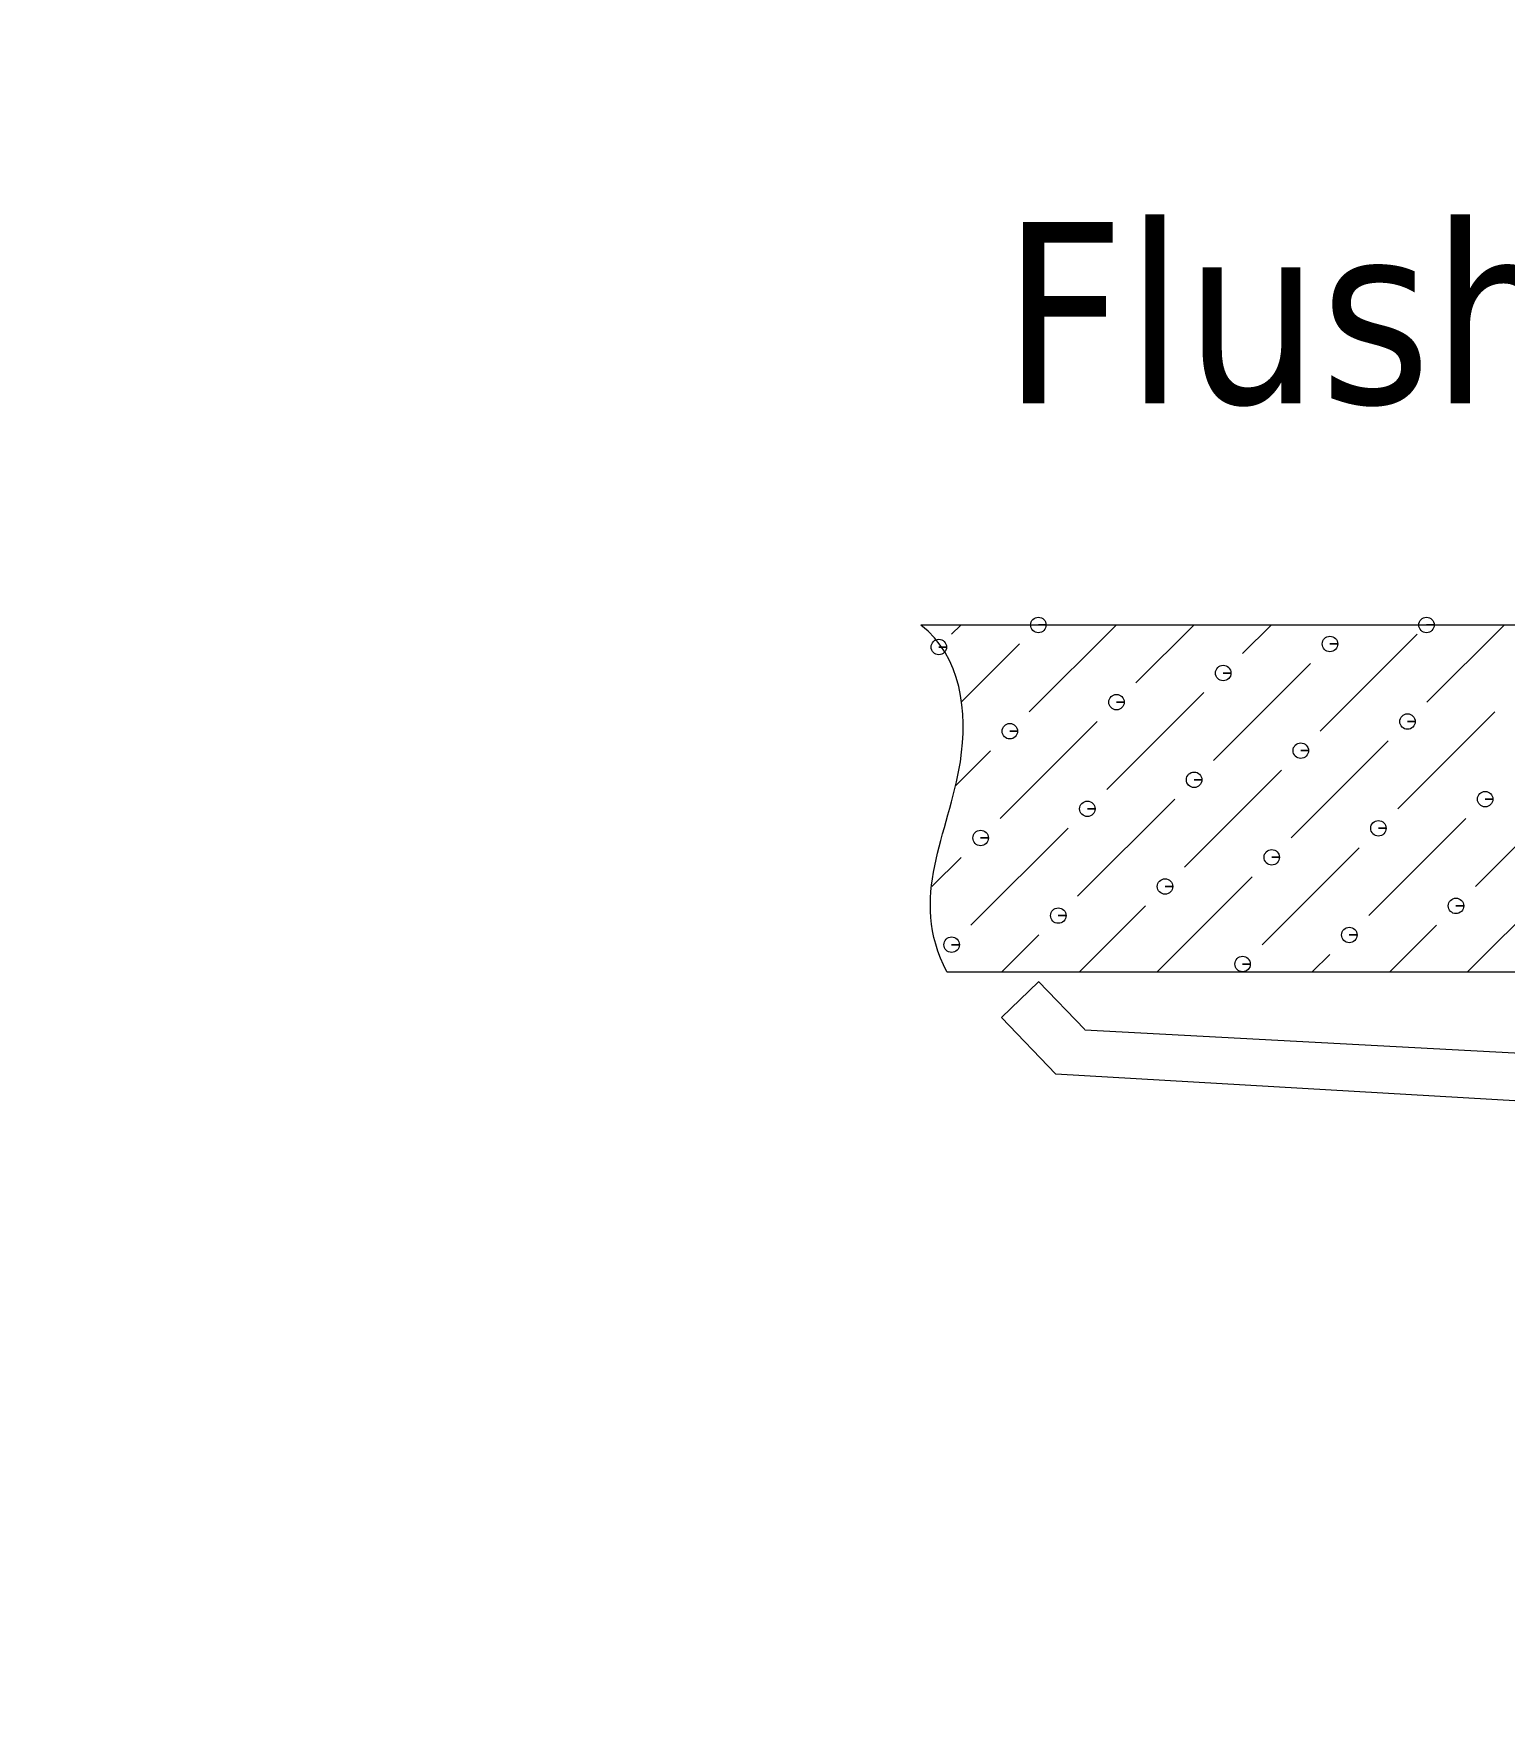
# Model space of a CAD drawing. Header units: millimetres. Extents: x 195 to 1608, y 339 to 1330.
# Drawn here: x 983.65 to 1024.83, y 717.2 to 764.38 of the extents above; entities that cross this region are included whole.
import ezdxf

# ---------------------------------------------------------------- set-up
doc = ezdxf.new("R2010")
doc.units = ezdxf.units.MM
doc.layers.add('尺寸標注', color=1, linetype='Continuous', lineweight=30)
doc.layers.add('細實線', color=1, linetype='Continuous', lineweight=13)
doc.styles.add('DIM', font='txt.shx', dxfattribs={"width": 0.7, "bigfont": 'chineset.shx'})
doc.styles.get("Standard").update_dxf_attribs({"font": 'arial.ttf'})
doc.dimstyles.new('mm+in', dxfattribs={"dimscale": 3.5, "dimtxt": 3.5, "dimasz": 2.5, "dimexe": 1.25, "dimexo": 0.625, "dimgap": 2, "dimtad": 1, "dimtoh": 1, "dimtxsty": 'DIM', "dimcen": 0, "dimclrd": 256, "dimclre": 256, "dimclrt": 3, "dimadec": 0, "dimazin": 0, "dimtfac": 1, "dimtmove": 0, "dimatfit": 3, "dimfxl": 1, "dimlwd": -1, "dimarcsym": 0})

# ---------------------------------------------------------------- blocks, each defined once
blk = doc.blocks.new('*D29')
at = {"layer": 'Defpoints', "color": 0}
for p in [(874.411, 1059.63), (874.411, 671.009), (1206.72, 671.009)]:
    blk.add_point(p, dxfattribs=at)
at = {"layer": '尺寸標注', "lineweight": -2}
for p, q in [((876.598, 1059.63), (1211.095, 1059.63)), ((876.598, 671.009), (1211.095, 671.009))]:
    blk.add_line(p, q, dxfattribs=at)
at = {"layer": '尺寸標注'}
blk.add_line((1206.72, 1050.88), (1206.72, 679.759), dxfattribs=at)
for points in [[(1208.179, 1050.88), (1205.262, 1050.88), (1206.72, 1059.63)], [(1205.262, 679.759), (1208.179, 679.759), (1206.72, 671.009)]]:
    blk.add_solid(points, dxfattribs=at)
at = {"layer": '尺寸標注', "color": 3, "insert": (1192.575, 865.319), "char_height": 12.25, "attachment_point": 5, "rotation": 90, "style": 'DIM'}
blk.add_mtext('388,62mm [15 5/16"]', dxfattribs=at)
blk = doc.blocks.new('*D30')
at = {"layer": 'Defpoints', "color": 0}
for p in [(874.349, 1065.98), (874.411, 664.659), (1257.22, 664.659)]:
    blk.add_point(p, dxfattribs=at)
at = {"layer": '尺寸標注', "lineweight": -2}
for p, q in [((876.537, 1065.98), (1261.595, 1065.98)), ((876.598, 664.659), (1261.595, 664.659))]:
    blk.add_line(p, q, dxfattribs=at)
at = {"layer": '尺寸標注'}
blk.add_line((1257.22, 1057.23), (1257.22, 673.409), dxfattribs=at)
for points in [[(1258.679, 1057.23), (1255.762, 1057.23), (1257.22, 1065.98)], [(1255.762, 673.409), (1258.679, 673.409), (1257.22, 664.659)]]:
    blk.add_solid(points, dxfattribs=at)
at = {"layer": '尺寸標注', "color": 3, "insert": (1243.075, 863.654), "char_height": 12.25, "attachment_point": 5, "rotation": 90, "style": 'DIM'}
blk.add_mtext('401,32mm [15 13/16"]', dxfattribs=at)
blk = doc.blocks.new('*D31')
at = {"layer": 'Defpoints', "color": 0}
for p in [(874.348, 1072.33), (874.411, 658.309), (1316.72, 658.309)]:
    blk.add_point(p, dxfattribs=at)
at = {"layer": '尺寸標注', "lineweight": -2}
for p, q in [((876.536, 1072.33), (1321.095, 1072.33)), ((876.598, 658.309), (1321.095, 658.309))]:
    blk.add_line(p, q, dxfattribs=at)
at = {"layer": '尺寸標注'}
blk.add_line((1316.72, 1063.58), (1316.72, 667.059), dxfattribs=at)
for points in [[(1318.179, 1063.58), (1315.262, 1063.58), (1316.72, 1072.33)], [(1315.262, 667.059), (1318.179, 667.059), (1316.72, 658.309)]]:
    blk.add_solid(points, dxfattribs=at)
at = {"layer": '尺寸標注', "color": 3, "insert": (1302.575, 865.154), "char_height": 12.25, "attachment_point": 5, "rotation": 90, "style": 'DIM'}
blk.add_mtext('414,02mm [16 5/16"]', dxfattribs=at)

msp = doc.modelspace()

# ---------------------------------------------------------------- linework, layer by layer
at = {"layer": '細實線'}
for points, knots in [([(1011.785, 747.817), (1011.785, 747.817), (1012.002, 747.817), (1012.002, 747.817), (1012.002, 747.817), (1012.002, 747.937), (1011.904, 748.034), (1011.785, 748.034), (1011.785, 748.034), (1011.665, 748.034), (1011.568, 747.937), (1011.568, 747.817), (1011.568, 747.817), (1011.568, 747.698), (1011.665, 747.6), (1011.785, 747.6), (1011.785, 747.6), (1011.904, 747.6), (1012.002, 747.698), (1012.002, 747.817), (1012.002, 747.817), (1012.002, 747.817), (1011.785, 747.817), (1011.785, 747.817)], [0, 0, 0, 0, 0.142857, 0.142857, 0.142857, 0.142857, 0.285714, 0.285714, 0.285714, 0.285714, 0.428571, 0.428571, 0.428571, 0.428571, 0.571429, 0.571429, 0.571429, 0.571429, 0.714286, 0.714286, 0.714286, 0.714286, 1, 1, 1, 1]), ([(1022.653, 747.817), (1022.653, 747.817), (1022.87, 747.817), (1022.87, 747.817), (1022.87, 747.817), (1022.87, 747.937), (1022.773, 748.034), (1022.653, 748.034), (1022.653, 748.034), (1022.534, 748.034), (1022.437, 747.937), (1022.437, 747.817), (1022.437, 747.817), (1022.437, 747.698), (1022.534, 747.6), (1022.653, 747.6), (1022.653, 747.6), (1022.773, 747.6), (1022.87, 747.698), (1022.87, 747.817), (1022.87, 747.817), (1022.87, 747.817), (1022.653, 747.817), (1022.653, 747.817)], [0, 0, 0, 0, 0.142857, 0.142857, 0.142857, 0.142857, 0.285714, 0.285714, 0.285714, 0.285714, 0.428571, 0.428571, 0.428571, 0.428571, 0.571429, 0.571429, 0.571429, 0.571429, 0.714286, 0.714286, 0.714286, 0.714286, 1, 1, 1, 1]), ([(1009.221, 738.098), (1008.125, 740.208), (1009.283, 741.947), (1009.599, 743.988), (1009.599, 743.988), (1009.815, 745.389), (1009.633, 746.934), (1008.491, 747.814)], [0, 0, 0, 0, 0.333333, 0.333333, 0.333333, 0.333333, 1, 1, 1, 1]), ([(1008.995, 747.2), (1008.995, 747.2), (1009.212, 747.2), (1009.212, 747.2), (1009.212, 747.2), (1009.212, 747.319), (1009.115, 747.416), (1008.995, 747.416), (1008.995, 747.416), (1008.876, 747.416), (1008.779, 747.319), (1008.779, 747.2), (1008.779, 747.2), (1008.779, 747.08), (1008.876, 746.983), (1008.995, 746.983), (1008.995, 746.983), (1009.115, 746.983), (1009.212, 747.08), (1009.212, 747.2), (1009.212, 747.2), (1009.212, 747.2), (1008.995, 747.2), (1008.995, 747.2)], [0, 0, 0, 0, 0.142857, 0.142857, 0.142857, 0.142857, 0.285714, 0.285714, 0.285714, 0.285714, 0.428571, 0.428571, 0.428571, 0.428571, 0.571429, 0.571429, 0.571429, 0.571429, 0.714286, 0.714286, 0.714286, 0.714286, 1, 1, 1, 1]), ([(1019.95, 747.286), (1019.95, 747.286), (1020.167, 747.286), (1020.167, 747.286), (1020.167, 747.286), (1020.167, 747.405), (1020.07, 747.503), (1019.95, 747.503), (1019.95, 747.503), (1019.831, 747.503), (1019.733, 747.405), (1019.733, 747.286), (1019.733, 747.286), (1019.733, 747.167), (1019.831, 747.069), (1019.95, 747.069), (1019.95, 747.069), (1020.07, 747.069), (1020.167, 747.167), (1020.167, 747.286), (1020.167, 747.286), (1020.167, 747.286), (1019.95, 747.286), (1019.95, 747.286)], [0, 0, 0, 0, 0.142857, 0.142857, 0.142857, 0.142857, 0.285714, 0.285714, 0.285714, 0.285714, 0.428571, 0.428571, 0.428571, 0.428571, 0.571429, 0.571429, 0.571429, 0.571429, 0.714286, 0.714286, 0.714286, 0.714286, 1, 1, 1, 1]), ([(1016.961, 746.47), (1016.961, 746.47), (1017.178, 746.47), (1017.178, 746.47), (1017.178, 746.47), (1017.178, 746.589), (1017.081, 746.687), (1016.961, 746.687), (1016.961, 746.687), (1016.842, 746.687), (1016.744, 746.589), (1016.744, 746.47), (1016.744, 746.47), (1016.744, 746.351), (1016.842, 746.253), (1016.961, 746.253), (1016.961, 746.253), (1017.081, 746.253), (1017.178, 746.351), (1017.178, 746.47), (1017.178, 746.47), (1017.178, 746.47), (1016.961, 746.47), (1016.961, 746.47)], [0, 0, 0, 0, 0.142857, 0.142857, 0.142857, 0.142857, 0.285714, 0.285714, 0.285714, 0.285714, 0.428571, 0.428571, 0.428571, 0.428571, 0.571429, 0.571429, 0.571429, 0.571429, 0.714286, 0.714286, 0.714286, 0.714286, 1, 1, 1, 1]), ([(1013.971, 745.656), (1013.971, 745.656), (1014.188, 745.656), (1014.188, 745.656), (1014.188, 745.656), (1014.188, 745.776), (1014.091, 745.873), (1013.971, 745.873), (1013.971, 745.873), (1013.852, 745.873), (1013.755, 745.776), (1013.755, 745.656), (1013.755, 745.656), (1013.755, 745.537), (1013.852, 745.44), (1013.971, 745.44), (1013.971, 745.44), (1014.091, 745.44), (1014.188, 745.537), (1014.188, 745.656), (1014.188, 745.656), (1014.188, 745.656), (1013.971, 745.656), (1013.971, 745.656)], [0, 0, 0, 0, 0.142857, 0.142857, 0.142857, 0.142857, 0.285714, 0.285714, 0.285714, 0.285714, 0.428571, 0.428571, 0.428571, 0.428571, 0.571429, 0.571429, 0.571429, 0.571429, 0.714286, 0.714286, 0.714286, 0.714286, 1, 1, 1, 1]), ([(1010.984, 744.841), (1010.984, 744.841), (1011.201, 744.841), (1011.201, 744.841), (1011.201, 744.841), (1011.201, 744.961), (1011.104, 745.058), (1010.984, 745.058), (1010.984, 745.058), (1010.865, 745.058), (1010.768, 744.961), (1010.768, 744.841), (1010.768, 744.841), (1010.768, 744.722), (1010.865, 744.625), (1010.984, 744.625), (1010.984, 744.625), (1011.104, 744.625), (1011.201, 744.722), (1011.201, 744.841), (1011.201, 744.841), (1011.201, 744.841), (1010.984, 744.841), (1010.984, 744.841)], [0, 0, 0, 0, 0.142857, 0.142857, 0.142857, 0.142857, 0.285714, 0.285714, 0.285714, 0.285714, 0.428571, 0.428571, 0.428571, 0.428571, 0.571429, 0.571429, 0.571429, 0.571429, 0.714286, 0.714286, 0.714286, 0.714286, 1, 1, 1, 1]), ([(1022.123, 745.112), (1022.123, 745.112), (1022.339, 745.112), (1022.339, 745.112), (1022.339, 745.112), (1022.339, 745.231), (1022.242, 745.329), (1022.123, 745.329), (1022.123, 745.329), (1022.003, 745.329), (1021.906, 745.231), (1021.906, 745.112), (1021.906, 745.112), (1021.906, 744.992), (1022.003, 744.895), (1022.123, 744.895), (1022.123, 744.895), (1022.242, 744.895), (1022.339, 744.992), (1022.339, 745.112), (1022.339, 745.112), (1022.339, 745.112), (1022.123, 745.112), (1022.123, 745.112)], [0, 0, 0, 0, 0.142857, 0.142857, 0.142857, 0.142857, 0.285714, 0.285714, 0.285714, 0.285714, 0.428571, 0.428571, 0.428571, 0.428571, 0.571429, 0.571429, 0.571429, 0.571429, 0.714286, 0.714286, 0.714286, 0.714286, 1, 1, 1, 1]), ([(1019.133, 744.297), (1019.133, 744.297), (1019.35, 744.297), (1019.35, 744.297), (1019.35, 744.297), (1019.35, 744.416), (1019.253, 744.514), (1019.133, 744.514), (1019.133, 744.514), (1019.014, 744.514), (1018.916, 744.416), (1018.916, 744.297), (1018.916, 744.297), (1018.916, 744.178), (1019.014, 744.08), (1019.133, 744.08), (1019.133, 744.08), (1019.253, 744.08), (1019.35, 744.178), (1019.35, 744.297), (1019.35, 744.297), (1019.35, 744.297), (1019.133, 744.297), (1019.133, 744.297)], [0, 0, 0, 0, 0.142857, 0.142857, 0.142857, 0.142857, 0.285714, 0.285714, 0.285714, 0.285714, 0.428571, 0.428571, 0.428571, 0.428571, 0.571429, 0.571429, 0.571429, 0.571429, 0.714286, 0.714286, 0.714286, 0.714286, 1, 1, 1, 1]), ([(1016.146, 743.482), (1016.146, 743.482), (1016.363, 743.482), (1016.363, 743.482), (1016.363, 743.482), (1016.363, 743.601), (1016.265, 743.699), (1016.146, 743.699), (1016.146, 743.699), (1016.026, 743.699), (1015.929, 743.601), (1015.929, 743.482), (1015.929, 743.482), (1015.929, 743.362), (1016.026, 743.265), (1016.146, 743.265), (1016.146, 743.265), (1016.265, 743.265), (1016.363, 743.362), (1016.363, 743.482), (1016.363, 743.482), (1016.363, 743.482), (1016.146, 743.482), (1016.146, 743.482)], [0, 0, 0, 0, 0.142857, 0.142857, 0.142857, 0.142857, 0.285714, 0.285714, 0.285714, 0.285714, 0.428571, 0.428571, 0.428571, 0.428571, 0.571429, 0.571429, 0.571429, 0.571429, 0.714286, 0.714286, 0.714286, 0.714286, 1, 1, 1, 1]), ([(1024.297, 742.94), (1024.297, 742.94), (1024.514, 742.94), (1024.514, 742.94), (1024.514, 742.94), (1024.514, 743.059), (1024.417, 743.156), (1024.297, 743.156), (1024.297, 743.156), (1024.178, 743.156), (1024.08, 743.059), (1024.08, 742.94), (1024.08, 742.94), (1024.08, 742.82), (1024.178, 742.723), (1024.297, 742.723), (1024.297, 742.723), (1024.417, 742.723), (1024.514, 742.82), (1024.514, 742.94), (1024.514, 742.94), (1024.514, 742.94), (1024.297, 742.94), (1024.297, 742.94)], [0, 0, 0, 0, 0.142857, 0.142857, 0.142857, 0.142857, 0.285714, 0.285714, 0.285714, 0.285714, 0.428571, 0.428571, 0.428571, 0.428571, 0.571429, 0.571429, 0.571429, 0.571429, 0.714286, 0.714286, 0.714286, 0.714286, 1, 1, 1, 1]), ([(1013.157, 742.667), (1013.157, 742.667), (1013.374, 742.667), (1013.374, 742.667), (1013.374, 742.667), (1013.374, 742.786), (1013.276, 742.884), (1013.157, 742.884), (1013.157, 742.884), (1013.037, 742.884), (1012.94, 742.786), (1012.94, 742.667), (1012.94, 742.667), (1012.94, 742.548), (1013.037, 742.45), (1013.157, 742.45), (1013.157, 742.45), (1013.276, 742.45), (1013.374, 742.548), (1013.374, 742.667), (1013.374, 742.667), (1013.374, 742.667), (1013.157, 742.667), (1013.157, 742.667)], [0, 0, 0, 0, 0.142857, 0.142857, 0.142857, 0.142857, 0.285714, 0.285714, 0.285714, 0.285714, 0.428571, 0.428571, 0.428571, 0.428571, 0.571429, 0.571429, 0.571429, 0.571429, 0.714286, 0.714286, 0.714286, 0.714286, 1, 1, 1, 1]), ([(1021.308, 742.123), (1021.308, 742.123), (1021.524, 742.123), (1021.524, 742.123), (1021.524, 742.123), (1021.524, 742.242), (1021.427, 742.34), (1021.308, 742.34), (1021.308, 742.34), (1021.188, 742.34), (1021.091, 742.242), (1021.091, 742.123), (1021.091, 742.123), (1021.091, 742.003), (1021.188, 741.906), (1021.308, 741.906), (1021.308, 741.906), (1021.427, 741.906), (1021.524, 742.003), (1021.524, 742.123), (1021.524, 742.123), (1021.524, 742.123), (1021.308, 742.123), (1021.308, 742.123)], [0, 0, 0, 0, 0.142857, 0.142857, 0.142857, 0.142857, 0.285714, 0.285714, 0.285714, 0.285714, 0.428571, 0.428571, 0.428571, 0.428571, 0.571429, 0.571429, 0.571429, 0.571429, 0.714286, 0.714286, 0.714286, 0.714286, 1, 1, 1, 1]), ([(1010.167, 741.852), (1010.167, 741.852), (1010.384, 741.852), (1010.384, 741.852), (1010.384, 741.852), (1010.384, 741.972), (1010.287, 742.069), (1010.167, 742.069), (1010.167, 742.069), (1010.048, 742.069), (1009.951, 741.972), (1009.951, 741.852), (1009.951, 741.852), (1009.951, 741.733), (1010.048, 741.636), (1010.167, 741.636), (1010.167, 741.636), (1010.287, 741.636), (1010.384, 741.733), (1010.384, 741.852), (1010.384, 741.852), (1010.384, 741.852), (1010.167, 741.852), (1010.167, 741.852)], [0, 0, 0, 0, 0.142857, 0.142857, 0.142857, 0.142857, 0.285714, 0.285714, 0.285714, 0.285714, 0.428571, 0.428571, 0.428571, 0.428571, 0.571429, 0.571429, 0.571429, 0.571429, 0.714286, 0.714286, 0.714286, 0.714286, 1, 1, 1, 1]), ([(1018.32, 741.31), (1018.32, 741.31), (1018.537, 741.31), (1018.537, 741.31), (1018.537, 741.31), (1018.537, 741.429), (1018.44, 741.526), (1018.32, 741.526), (1018.32, 741.526), (1018.201, 741.526), (1018.104, 741.429), (1018.104, 741.31), (1018.104, 741.31), (1018.104, 741.19), (1018.201, 741.093), (1018.32, 741.093), (1018.32, 741.093), (1018.44, 741.093), (1018.537, 741.19), (1018.537, 741.31), (1018.537, 741.31), (1018.537, 741.31), (1018.32, 741.31), (1018.32, 741.31)], [0, 0, 0, 0, 0.142857, 0.142857, 0.142857, 0.142857, 0.285714, 0.285714, 0.285714, 0.285714, 0.428571, 0.428571, 0.428571, 0.428571, 0.571429, 0.571429, 0.571429, 0.571429, 0.714286, 0.714286, 0.714286, 0.714286, 1, 1, 1, 1]), ([(1015.331, 740.493), (1015.331, 740.493), (1015.548, 740.493), (1015.548, 740.493), (1015.548, 740.493), (1015.548, 740.612), (1015.451, 740.71), (1015.331, 740.71), (1015.331, 740.71), (1015.212, 740.71), (1015.114, 740.612), (1015.114, 740.493), (1015.114, 740.493), (1015.114, 740.373), (1015.212, 740.276), (1015.331, 740.276), (1015.331, 740.276), (1015.451, 740.276), (1015.548, 740.373), (1015.548, 740.493), (1015.548, 740.493), (1015.548, 740.493), (1015.331, 740.493), (1015.331, 740.493)], [0, 0, 0, 0, 0.142857, 0.142857, 0.142857, 0.142857, 0.285714, 0.285714, 0.285714, 0.285714, 0.428571, 0.428571, 0.428571, 0.428571, 0.571429, 0.571429, 0.571429, 0.571429, 0.714286, 0.714286, 0.714286, 0.714286, 1, 1, 1, 1]), ([(1012.342, 739.678), (1012.342, 739.678), (1012.559, 739.678), (1012.559, 739.678), (1012.559, 739.678), (1012.559, 739.797), (1012.461, 739.894), (1012.342, 739.894), (1012.342, 739.894), (1012.222, 739.894), (1012.125, 739.797), (1012.125, 739.678), (1012.125, 739.678), (1012.125, 739.558), (1012.222, 739.461), (1012.342, 739.461), (1012.342, 739.461), (1012.461, 739.461), (1012.559, 739.558), (1012.559, 739.678), (1012.559, 739.678), (1012.559, 739.678), (1012.342, 739.678), (1012.342, 739.678)], [0, 0, 0, 0, 0.142857, 0.142857, 0.142857, 0.142857, 0.285714, 0.285714, 0.285714, 0.285714, 0.428571, 0.428571, 0.428571, 0.428571, 0.571429, 0.571429, 0.571429, 0.571429, 0.714286, 0.714286, 0.714286, 0.714286, 1, 1, 1, 1]), ([(1023.48, 739.95), (1023.48, 739.95), (1023.697, 739.95), (1023.697, 739.95), (1023.697, 739.95), (1023.697, 740.069), (1023.6, 740.167), (1023.48, 740.167), (1023.48, 740.167), (1023.361, 740.167), (1023.264, 740.069), (1023.264, 739.95), (1023.264, 739.95), (1023.264, 739.83), (1023.361, 739.733), (1023.48, 739.733), (1023.48, 739.733), (1023.6, 739.733), (1023.697, 739.83), (1023.697, 739.95), (1023.697, 739.95), (1023.697, 739.95), (1023.48, 739.95), (1023.48, 739.95)], [0, 0, 0, 0, 0.142857, 0.142857, 0.142857, 0.142857, 0.285714, 0.285714, 0.285714, 0.285714, 0.428571, 0.428571, 0.428571, 0.428571, 0.571429, 0.571429, 0.571429, 0.571429, 0.714286, 0.714286, 0.714286, 0.714286, 1, 1, 1, 1]), ([(1009.355, 738.863), (1009.355, 738.863), (1009.571, 738.863), (1009.571, 738.863), (1009.571, 738.863), (1009.571, 738.982), (1009.474, 739.08), (1009.355, 739.08), (1009.355, 739.08), (1009.235, 739.08), (1009.138, 738.982), (1009.138, 738.863), (1009.138, 738.863), (1009.138, 738.743), (1009.235, 738.646), (1009.355, 738.646), (1009.355, 738.646), (1009.474, 738.646), (1009.571, 738.743), (1009.571, 738.863), (1009.571, 738.863), (1009.571, 738.863), (1009.355, 738.863), (1009.355, 738.863)], [0, 0, 0, 0, 0.142857, 0.142857, 0.142857, 0.142857, 0.285714, 0.285714, 0.285714, 0.285714, 0.428571, 0.428571, 0.428571, 0.428571, 0.571429, 0.571429, 0.571429, 0.571429, 0.714286, 0.714286, 0.714286, 0.714286, 1, 1, 1, 1]), ([(1020.493, 739.135), (1020.493, 739.135), (1020.71, 739.135), (1020.71, 739.135), (1020.71, 739.135), (1020.71, 739.255), (1020.612, 739.352), (1020.493, 739.352), (1020.493, 739.352), (1020.374, 739.352), (1020.276, 739.255), (1020.276, 739.135), (1020.276, 739.135), (1020.276, 739.016), (1020.374, 738.918), (1020.493, 738.918), (1020.493, 738.918), (1020.612, 738.918), (1020.71, 739.016), (1020.71, 739.135), (1020.71, 739.135), (1020.71, 739.135), (1020.493, 739.135), (1020.493, 739.135)], [0, 0, 0, 0, 0.142857, 0.142857, 0.142857, 0.142857, 0.285714, 0.285714, 0.285714, 0.285714, 0.428571, 0.428571, 0.428571, 0.428571, 0.571429, 0.571429, 0.571429, 0.571429, 0.714286, 0.714286, 0.714286, 0.714286, 1, 1, 1, 1]), ([(1017.504, 738.32), (1017.504, 738.32), (1017.72, 738.32), (1017.72, 738.32), (1017.72, 738.32), (1017.72, 738.44), (1017.623, 738.537), (1017.504, 738.537), (1017.504, 738.537), (1017.384, 738.537), (1017.287, 738.44), (1017.287, 738.32), (1017.287, 738.32), (1017.287, 738.201), (1017.384, 738.104), (1017.504, 738.104), (1017.504, 738.104), (1017.623, 738.104), (1017.72, 738.201), (1017.72, 738.32), (1017.72, 738.32), (1017.72, 738.32), (1017.504, 738.32), (1017.504, 738.32)], [0, 0, 0, 0, 0.142857, 0.142857, 0.142857, 0.142857, 0.285714, 0.285714, 0.285714, 0.285714, 0.428571, 0.428571, 0.428571, 0.428571, 0.571429, 0.571429, 0.571429, 0.571429, 0.714286, 0.714286, 0.714286, 0.714286, 1, 1, 1, 1])]:
    msp.add_open_spline(points, degree=3, knots=knots, dxfattribs=at)
for points in [[(1052.265, 747.813), (1052.265, 747.813), (1008.491, 747.813), (1008.491, 747.813)], [(1009.355, 747.558), (1009.355, 747.558), (1009.613, 747.816), (1009.613, 747.816)], [(1011.527, 745.384), (1011.527, 745.384), (1013.959, 747.816), (1013.959, 747.816)], [(1014.516, 746.198), (1014.516, 746.198), (1016.134, 747.816), (1016.134, 747.816)], [(1017.504, 747.014), (1017.504, 747.014), (1018.306, 747.816), (1018.306, 747.816)], [(1019.678, 744.841), (1019.678, 744.841), (1022.395, 747.558), (1022.395, 747.558)], [(1022.667, 745.656), (1022.667, 745.656), (1024.827, 747.816), (1024.827, 747.816)], [(1009.632, 745.661), (1009.632, 745.661), (1011.255, 747.286), (1011.255, 747.286)], [(1016.689, 744.024), (1016.689, 744.024), (1019.406, 746.742), (1019.406, 746.742)], [(1013.701, 743.211), (1013.701, 743.211), (1016.418, 745.926), (1016.418, 745.926)], [(1010.712, 742.394), (1010.712, 742.394), (1013.429, 745.111), (1013.429, 745.111)], [(1021.85, 742.666), (1021.85, 742.666), (1024.569, 745.384), (1024.569, 745.384)], [(1018.863, 741.852), (1018.863, 741.852), (1021.58, 744.569), (1021.58, 744.569)], [(1009.45, 743.307), (1009.45, 743.307), (1010.44, 744.296), (1010.44, 744.296)], [(1015.874, 741.037), (1015.874, 741.037), (1018.591, 743.754), (1018.591, 743.754)], [(1012.884, 740.222), (1012.884, 740.222), (1015.604, 742.939), (1015.604, 742.939)], [(1024.025, 740.492), (1024.025, 740.492), (1026.61, 743.08), (1026.61, 743.08)], [(1021.036, 739.677), (1021.036, 739.677), (1023.752, 742.394), (1023.752, 742.394)], [(1009.897, 739.407), (1009.897, 739.407), (1012.614, 742.122), (1012.614, 742.122)], [(1008.804, 740.489), (1008.804, 740.489), (1009.625, 741.309), (1009.625, 741.309)], [(1018.048, 738.862), (1018.048, 738.862), (1020.765, 741.579), (1020.765, 741.579)], [(1015.109, 738.098), (1015.109, 738.098), (1017.776, 740.765), (1017.776, 740.765)], [(1012.935, 738.098), (1012.935, 738.098), (1014.787, 739.95), (1014.787, 739.95)], [(1023.803, 738.098), (1023.803, 738.098), (1025.927, 740.222), (1025.927, 740.222)], [(1021.63, 738.098), (1021.63, 738.098), (1022.938, 739.407), (1022.938, 739.407)], [(1010.762, 738.098), (1010.762, 738.098), (1011.799, 739.135), (1011.799, 739.135)], [(1019.456, 738.098), (1019.456, 738.098), (1019.95, 738.592), (1019.95, 738.592)], [(1009.219, 738.098), (1009.219, 738.098), (1053.886, 738.098), (1053.886, 738.098)], [(1011.792, 737.826), (1011.792, 737.826), (1010.75, 736.822), (1010.75, 736.822)], [(1013.084, 736.483), (1013.084, 736.483), (1011.791, 737.827), (1011.791, 737.827)], [(1010.748, 736.822), (1010.748, 736.822), (1012.276, 735.235), (1012.276, 735.235)], [(1013.082, 736.482), (1013.082, 736.482), (1043.604, 734.847), (1043.604, 734.847)], [(1044.252, 733.375), (1044.252, 733.375), (1012.274, 735.237), (1012.274, 735.237)]]:
    msp.add_open_spline(points, degree=3, dxfattribs=at)

# ---------------------------------------------------------------- texts
at = {"layer": '細實線', "char_height": 5.07395, "attachment_point": 1}
for s, insert, width in [('{\\fTahoma|b0|i0|c0|p34; }', (1008.589, 761.524), 73.52615), ('{\\fTahoma|b0|i0|c0|p34;Flush mount cut}', (1010.769, 759.102), 69.02615)]:
    msp.add_mtext(s, dxfattribs=dict(at, insert=insert, width=width))

# ---------------------------------------------------------------- dimensions: what is measured, and where the dimension line sits
at = {"layer": '尺寸標注'}
for base, p1, p2, picture, middle in [((1316.72, 658.309), (874.348, 1072.33), (874.411, 658.309), '*D31', (1316.72, 865.154)), ((1257.22, 664.659), (874.349, 1065.98), (874.411, 664.659), '*D30', (1257.22, 863.654))]:
    dim = msp.add_linear_dim(base=base, p1=p1, p2=p2, angle=90, dimstyle='mm+in', override={"dimpost": 'mm', "dimfxl": 100, "dimarcsym": 2}, dxfattribs=at)
    dim.commit()
    dim.dimension.update_dxf_attribs({"geometry": picture, "text_midpoint": middle, "dimtype": 160})
dim = msp.add_linear_dim(base=(1206.72, 671.009), p1=(874.411, 1059.63), p2=(874.411, 671.009), angle=90, dimstyle='mm+in', override={"dimpost": 'mm', "dimfxl": 100, "dimarcsym": 2}, dxfattribs=at)
dim.commit()
dim.dimension.update_dxf_attribs({"geometry": '*D29', "text_midpoint": (1192.575, 865.319)})

doc.saveas('drawing.dxf')
